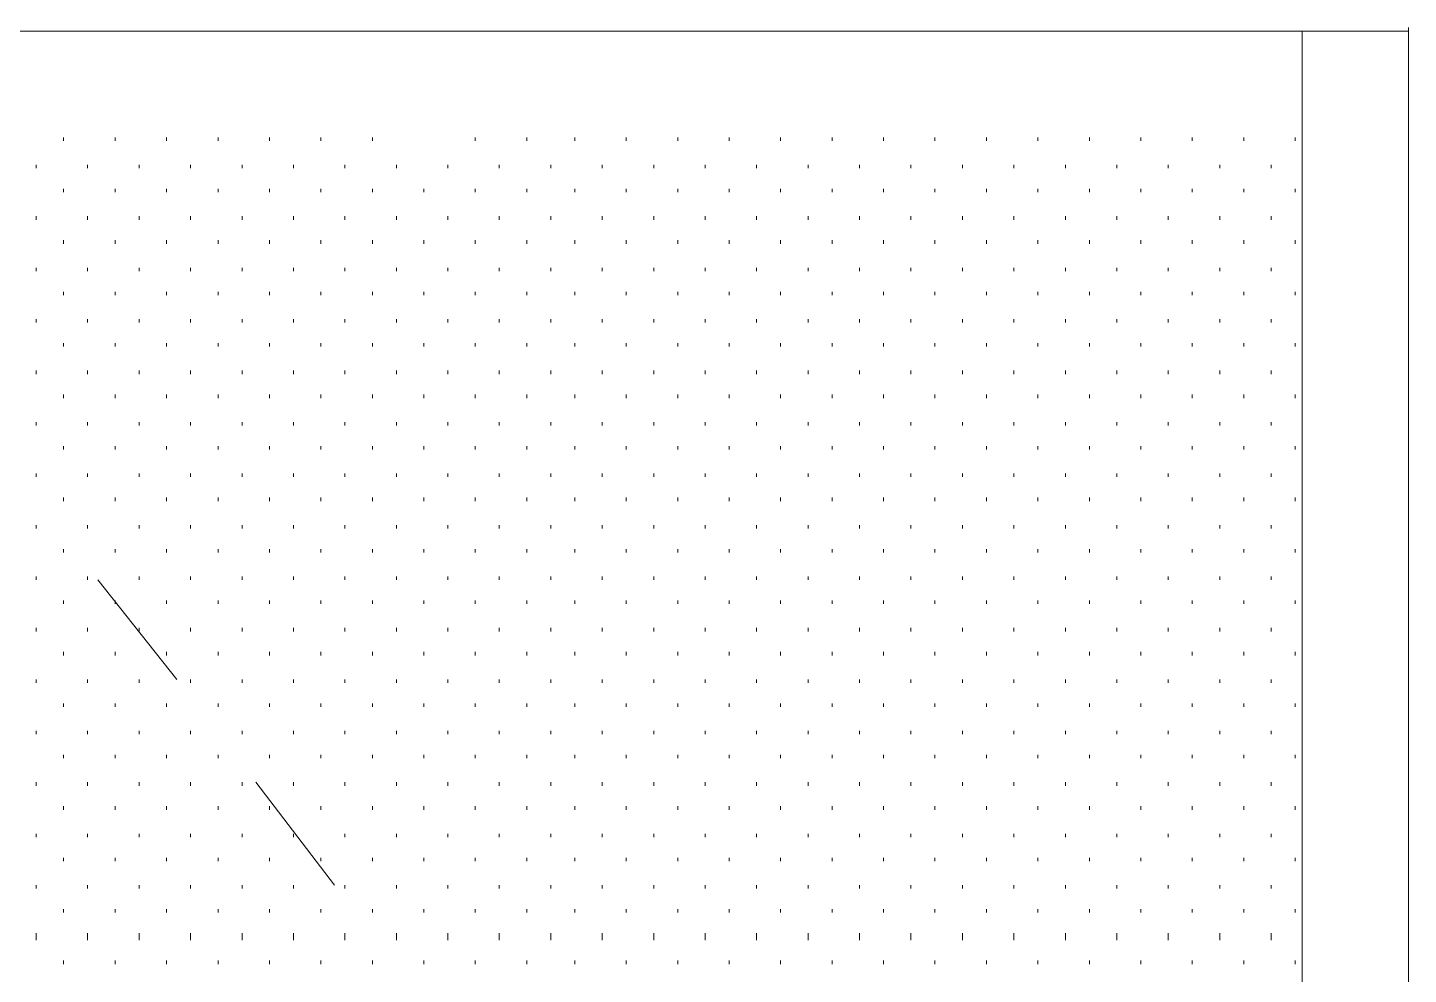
# Model space of a CAD drawing. Header units: inches. Extents: x -6061 to 13621, y -296 to 7483.
# Drawn here: x -5835.84 to -5803.61, y 681.46 to 703.56 of the extents above; entities that cross this region are included whole.
import ezdxf

# ---------------------------------------------------------------- set-up
doc = ezdxf.new("R2010")
doc.units = ezdxf.units.IN
doc.header["$MEASUREMENT"] = 0
doc.layers.get('0').update_dxf_attribs({"linetype": 'CONTINUOUS'})

msp = doc.modelspace()

# ---------------------------------------------------------------- linework, layer by layer
at = {"color": 7, "linetype": 'Continuous', "lineweight": 18, "true_color": 0x000007}
for p, q in [((-5897.07334, 703.48371), (-5803.60773, 703.48371)), ((-5803.60773, 703.48371), (-5803.60773, 703.5638))]:
    msp.add_line(p, q, dxfattribs=at)
at = {"color": 7, "linetype": 'Continuous', "lineweight": 9, "true_color": 0x000007}
for p, q in [((-5806.09053, 703.48371), (-5842.13126, 703.48371)), ((-5806.09053, 703.48371), (-5806.09053, 701.0009)), ((-5806.09053, 703.48371), (-5803.60773, 703.48371)), ((-5806.09053, 703.48371), (-5806.09053, 607.4552)), ((-5803.60773, 607.4552), (-5803.60773, 703.48371)), ((-5803.60773, 703.48371), (-5803.60773, 607.4552)), ((-5806.09053, 607.4552), (-5806.09053, 701.0009)), ((-5834.2023, 690.66923), (-5832.36022, 688.34661)), ((-5830.51814, 685.94389), (-5828.67605, 683.54118))]:
    msp.add_line(p, q, dxfattribs=at)
at = {"color": 7, "linetype": 'Continuous', "lineweight": 9, "true_color": 0xffffff}
for p, q in [((-5835.0032, 700.92081), (-5835.0032, 701.0009)), ((-5833.80185, 700.92081), (-5833.80185, 701.0009)), ((-5832.60049, 700.92081), (-5832.60049, 701.0009)), ((-5831.39913, 700.92081), (-5831.39913, 701.0009)), ((-5830.19777, 700.92081), (-5830.19777, 701.0009)), ((-5828.99642, 700.92081), (-5828.99642, 701.0009)), ((-5827.79506, 700.92081), (-5827.79506, 701.0009)), ((-5825.39234, 700.92081), (-5825.39234, 701.0009)), ((-5824.19099, 700.92081), (-5824.19099, 701.0009)), ((-5823.06972, 700.92081), (-5823.06972, 701.0009)), ((-5821.86836, 700.92081), (-5821.86836, 701.0009)), ((-5820.667, 700.92081), (-5820.667, 701.0009)), ((-5819.46565, 700.92081), (-5819.46565, 701.0009)), ((-5818.26429, 700.92081), (-5818.26429, 701.0009)), ((-5817.06293, 700.92081), (-5817.06293, 701.0009)), ((-5815.86157, 700.92081), (-5815.86157, 701.0009)), ((-5814.66022, 700.92081), (-5814.66022, 701.0009)), ((-5813.45886, 700.92081), (-5813.45886, 701.0009)), ((-5812.2575, 700.92081), (-5812.2575, 701.0009)), ((-5811.05614, 700.92081), (-5811.05614, 701.0009)), ((-5809.85479, 700.92081), (-5809.85479, 701.0009)), ((-5808.65343, 700.92081), (-5808.65343, 701.0009)), ((-5807.45207, 700.92081), (-5807.45207, 701.0009)), ((-5806.25071, 700.92081), (-5806.25071, 701.0009)), ((-5835.64393, 700.28009), (-5835.64393, 700.36018)), ((-5834.44257, 700.28009), (-5834.44257, 700.36018)), ((-5833.24121, 700.28009), (-5833.24121, 700.36018)), ((-5832.03986, 700.28009), (-5832.03986, 700.36018)), ((-5830.8385, 700.28009), (-5830.8385, 700.36018)), ((-5829.63714, 700.28009), (-5829.63714, 700.36018)), ((-5828.43578, 700.28009), (-5828.43578, 700.36018)), ((-5827.23443, 700.28009), (-5827.23443, 700.36018)), ((-5826.03307, 700.28009), (-5826.03307, 700.36018)), ((-5824.83171, 700.28009), (-5824.83171, 700.36018)), ((-5823.63035, 700.28009), (-5823.63035, 700.36018)), ((-5822.429, 700.28009), (-5822.429, 700.36018)), ((-5821.22764, 700.28009), (-5821.22764, 700.36018)), ((-5820.02628, 700.28009), (-5820.02628, 700.36018)), ((-5818.82492, 700.28009), (-5818.82492, 700.36018)), ((-5817.62357, 700.28009), (-5817.62357, 700.36018)), ((-5816.42221, 700.28009), (-5816.42221, 700.36018)), ((-5815.22085, 700.28009), (-5815.22085, 700.36018)), ((-5814.01949, 700.28009), (-5814.01949, 700.36018)), ((-5812.81814, 700.28009), (-5812.81814, 700.36018)), ((-5811.61678, 700.28009), (-5811.61678, 700.36018)), ((-5810.41542, 700.28009), (-5810.41542, 700.36018)), ((-5809.21406, 700.28009), (-5809.21406, 700.36018)), ((-5808.01271, 700.28009), (-5808.01271, 700.36018)), ((-5806.81135, 700.28009), (-5806.81135, 700.36018)), ((-5835.0032, 699.71946), (-5835.0032, 699.79955)), ((-5833.80185, 699.71946), (-5833.80185, 699.79955)), ((-5832.60049, 699.71946), (-5832.60049, 699.79955)), ((-5831.39913, 699.71946), (-5831.39913, 699.79955)), ((-5830.19777, 699.71946), (-5830.19777, 699.79955)), ((-5828.99642, 699.71946), (-5828.99642, 699.79955)), ((-5827.79506, 699.71946), (-5827.79506, 699.79955)), ((-5826.5937, 699.71946), (-5826.5937, 699.79955)), ((-5825.39234, 699.71946), (-5825.39234, 699.79955)), ((-5824.19099, 699.71946), (-5824.19099, 699.79955)), ((-5823.06972, 699.71946), (-5823.06972, 699.79955)), ((-5821.86836, 699.71946), (-5821.86836, 699.79955)), ((-5820.667, 699.71946), (-5820.667, 699.79955)), ((-5819.46565, 699.71946), (-5819.46565, 699.79955)), ((-5818.26429, 699.71946), (-5818.26429, 699.79955)), ((-5817.06293, 699.71946), (-5817.06293, 699.79955)), ((-5815.86157, 699.71946), (-5815.86157, 699.79955)), ((-5814.66022, 699.71946), (-5814.66022, 699.79955)), ((-5813.45886, 699.71946), (-5813.45886, 699.79955)), ((-5812.2575, 699.71946), (-5812.2575, 699.79955)), ((-5811.05614, 699.71946), (-5811.05614, 699.79955)), ((-5809.85479, 699.71946), (-5809.85479, 699.79955)), ((-5808.65343, 699.71946), (-5808.65343, 699.79955)), ((-5807.45207, 699.71946), (-5807.45207, 699.79955)), ((-5806.25071, 699.71946), (-5806.25071, 699.79955)), ((-5835.64393, 699.07873), (-5835.64393, 699.15882)), ((-5834.44257, 699.07873), (-5834.44257, 699.15882)), ((-5833.24121, 699.07873), (-5833.24121, 699.15882)), ((-5832.03986, 699.07873), (-5832.03986, 699.15882)), ((-5830.8385, 699.07873), (-5830.8385, 699.15882)), ((-5829.63714, 699.07873), (-5829.63714, 699.15882)), ((-5828.43578, 699.07873), (-5828.43578, 699.15882)), ((-5827.23443, 699.07873), (-5827.23443, 699.15882)), ((-5826.03307, 699.07873), (-5826.03307, 699.15882)), ((-5824.83171, 699.07873), (-5824.83171, 699.15882)), ((-5823.63035, 699.07873), (-5823.63035, 699.15882)), ((-5822.429, 699.07873), (-5822.429, 699.15882)), ((-5821.22764, 699.07873), (-5821.22764, 699.15882)), ((-5820.02628, 699.07873), (-5820.02628, 699.15882)), ((-5818.82492, 699.07873), (-5818.82492, 699.15882)), ((-5817.62357, 699.07873), (-5817.62357, 699.15882)), ((-5816.42221, 699.07873), (-5816.42221, 699.15882)), ((-5815.22085, 699.07873), (-5815.22085, 699.15882)), ((-5814.01949, 699.07873), (-5814.01949, 699.15882)), ((-5812.81814, 699.07873), (-5812.81814, 699.15882)), ((-5811.61678, 699.07873), (-5811.61678, 699.15882)), ((-5810.41542, 699.07873), (-5810.41542, 699.15882)), ((-5809.21406, 699.07873), (-5809.21406, 699.15882)), ((-5808.01271, 699.07873), (-5808.01271, 699.15882)), ((-5806.81135, 699.07873), (-5806.81135, 699.15882)), ((-5835.0032, 698.5181), (-5835.0032, 698.59819)), ((-5833.80185, 698.5181), (-5833.80185, 698.59819)), ((-5832.60049, 698.5181), (-5832.60049, 698.59819)), ((-5831.39913, 698.5181), (-5831.39913, 698.59819)), ((-5830.19777, 698.5181), (-5830.19777, 698.59819)), ((-5828.99642, 698.5181), (-5828.99642, 698.59819)), ((-5827.79506, 698.5181), (-5827.79506, 698.59819)), ((-5826.5937, 698.5181), (-5826.5937, 698.59819)), ((-5825.39234, 698.5181), (-5825.39234, 698.59819)), ((-5824.19099, 698.5181), (-5824.19099, 698.59819)), ((-5823.06972, 698.5181), (-5823.06972, 698.59819)), ((-5821.86836, 698.5181), (-5821.86836, 698.59819)), ((-5820.667, 698.5181), (-5820.667, 698.59819)), ((-5819.46565, 698.5181), (-5819.46565, 698.59819)), ((-5818.26429, 698.5181), (-5818.26429, 698.59819)), ((-5817.06293, 698.5181), (-5817.06293, 698.59819)), ((-5815.86157, 698.5181), (-5815.86157, 698.59819)), ((-5814.66022, 698.5181), (-5814.66022, 698.59819)), ((-5813.45886, 698.5181), (-5813.45886, 698.59819)), ((-5812.2575, 698.5181), (-5812.2575, 698.59819)), ((-5811.05614, 698.5181), (-5811.05614, 698.59819)), ((-5809.85479, 698.5181), (-5809.85479, 698.59819)), ((-5808.65343, 698.5181), (-5808.65343, 698.59819)), ((-5807.45207, 698.5181), (-5807.45207, 698.59819)), ((-5806.25071, 698.5181), (-5806.25071, 698.59819)), ((-5835.64393, 697.87738), (-5835.64393, 697.95747)), ((-5834.44257, 697.87738), (-5834.44257, 697.95747)), ((-5833.24121, 697.87738), (-5833.24121, 697.95747)), ((-5832.03986, 697.87738), (-5832.03986, 697.95747)), ((-5830.8385, 697.87738), (-5830.8385, 697.95747)), ((-5829.63714, 697.87738), (-5829.63714, 697.95747)), ((-5828.43578, 697.87738), (-5828.43578, 697.95747)), ((-5827.23443, 697.87738), (-5827.23443, 697.95747)), ((-5826.03307, 697.87738), (-5826.03307, 697.95747)), ((-5824.83171, 697.87738), (-5824.83171, 697.95747)), ((-5823.63035, 697.87738), (-5823.63035, 697.95747)), ((-5822.429, 697.87738), (-5822.429, 697.95747)), ((-5821.22764, 697.87738), (-5821.22764, 697.95747)), ((-5820.02628, 697.87738), (-5820.02628, 697.95747)), ((-5818.82492, 697.87738), (-5818.82492, 697.95747)), ((-5817.62357, 697.87738), (-5817.62357, 697.95747)), ((-5816.42221, 697.87738), (-5816.42221, 697.95747)), ((-5815.22085, 697.87738), (-5815.22085, 697.95747)), ((-5814.01949, 697.87738), (-5814.01949, 697.95747)), ((-5812.81814, 697.87738), (-5812.81814, 697.95747)), ((-5811.61678, 697.87738), (-5811.61678, 697.95747)), ((-5810.41542, 697.87738), (-5810.41542, 697.95747)), ((-5809.21406, 697.87738), (-5809.21406, 697.95747)), ((-5808.01271, 697.87738), (-5808.01271, 697.95747)), ((-5806.81135, 697.87738), (-5806.81135, 697.95747)), ((-5835.0032, 697.31674), (-5835.0032, 697.39683)), ((-5833.80185, 697.31674), (-5833.80185, 697.39683)), ((-5832.60049, 697.31674), (-5832.60049, 697.39683)), ((-5831.39913, 697.31674), (-5831.39913, 697.39683)), ((-5830.19777, 697.31674), (-5830.19777, 697.39683)), ((-5828.99642, 697.31674), (-5828.99642, 697.39683)), ((-5827.79506, 697.31674), (-5827.79506, 697.39683)), ((-5826.5937, 697.31674), (-5826.5937, 697.39683)), ((-5825.39234, 697.31674), (-5825.39234, 697.39683)), ((-5824.19099, 697.31674), (-5824.19099, 697.39683)), ((-5823.06972, 697.31674), (-5823.06972, 697.39683)), ((-5821.86836, 697.31674), (-5821.86836, 697.39683)), ((-5820.667, 697.31674), (-5820.667, 697.39683)), ((-5819.46565, 697.31674), (-5819.46565, 697.39683)), ((-5818.26429, 697.31674), (-5818.26429, 697.39683)), ((-5817.06293, 697.31674), (-5817.06293, 697.39683)), ((-5815.86157, 697.31674), (-5815.86157, 697.39683)), ((-5814.66022, 697.31674), (-5814.66022, 697.39683)), ((-5813.45886, 697.31674), (-5813.45886, 697.39683)), ((-5812.2575, 697.31674), (-5812.2575, 697.39683)), ((-5811.05614, 697.31674), (-5811.05614, 697.39683)), ((-5809.85479, 697.31674), (-5809.85479, 697.39683)), ((-5808.65343, 697.31674), (-5808.65343, 697.39683)), ((-5807.45207, 697.31674), (-5807.45207, 697.39683)), ((-5806.25071, 697.31674), (-5806.25071, 697.39683)), ((-5835.64393, 696.67602), (-5835.64393, 696.75611)), ((-5834.44257, 696.67602), (-5834.44257, 696.75611)), ((-5833.24121, 696.67602), (-5833.24121, 696.75611)), ((-5832.03986, 696.67602), (-5832.03986, 696.75611)), ((-5830.8385, 696.67602), (-5830.8385, 696.75611)), ((-5829.63714, 696.67602), (-5829.63714, 696.75611)), ((-5828.43578, 696.67602), (-5828.43578, 696.75611)), ((-5827.23443, 696.67602), (-5827.23443, 696.75611)), ((-5826.03307, 696.67602), (-5826.03307, 696.75611)), ((-5824.83171, 696.67602), (-5824.83171, 696.75611)), ((-5823.63035, 696.67602), (-5823.63035, 696.75611)), ((-5822.429, 696.67602), (-5822.429, 696.75611)), ((-5821.22764, 696.67602), (-5821.22764, 696.75611)), ((-5820.02628, 696.67602), (-5820.02628, 696.75611)), ((-5818.82492, 696.67602), (-5818.82492, 696.75611)), ((-5817.62357, 696.67602), (-5817.62357, 696.75611)), ((-5816.42221, 696.67602), (-5816.42221, 696.75611)), ((-5815.22085, 696.67602), (-5815.22085, 696.75611)), ((-5814.01949, 696.67602), (-5814.01949, 696.75611)), ((-5812.81814, 696.67602), (-5812.81814, 696.75611)), ((-5811.61678, 696.67602), (-5811.61678, 696.75611)), ((-5810.41542, 696.67602), (-5810.41542, 696.75611)), ((-5809.21406, 696.67602), (-5809.21406, 696.75611)), ((-5808.01271, 696.67602), (-5808.01271, 696.75611)), ((-5806.81135, 696.67602), (-5806.81135, 696.75611)), ((-5835.0032, 696.11538), (-5835.0032, 696.19547)), ((-5833.80185, 696.11538), (-5833.80185, 696.19547)), ((-5832.60049, 696.11538), (-5832.60049, 696.19547)), ((-5831.39913, 696.11538), (-5831.39913, 696.19547)), ((-5830.19777, 696.11538), (-5830.19777, 696.19547)), ((-5828.99642, 696.11538), (-5828.99642, 696.19547)), ((-5827.79506, 696.11538), (-5827.79506, 696.19547)), ((-5826.5937, 696.11538), (-5826.5937, 696.19547)), ((-5825.39234, 696.11538), (-5825.39234, 696.19547)), ((-5824.19099, 696.11538), (-5824.19099, 696.19547)), ((-5823.06972, 696.11538), (-5823.06972, 696.19547)), ((-5821.86836, 696.11538), (-5821.86836, 696.19547)), ((-5820.667, 696.11538), (-5820.667, 696.19547)), ((-5819.46565, 696.11538), (-5819.46565, 696.19547)), ((-5818.26429, 696.11538), (-5818.26429, 696.19547)), ((-5817.06293, 696.11538), (-5817.06293, 696.19547)), ((-5815.86157, 696.11538), (-5815.86157, 696.19547)), ((-5814.66022, 696.11538), (-5814.66022, 696.19547)), ((-5813.45886, 696.11538), (-5813.45886, 696.19547)), ((-5812.2575, 696.11538), (-5812.2575, 696.19547)), ((-5811.05614, 696.11538), (-5811.05614, 696.19547)), ((-5809.85479, 696.11538), (-5809.85479, 696.19547)), ((-5808.65343, 696.11538), (-5808.65343, 696.19547)), ((-5807.45207, 696.11538), (-5807.45207, 696.19547)), ((-5806.25071, 696.11538), (-5806.25071, 696.19547)), ((-5835.64393, 695.47466), (-5835.64393, 695.55475)), ((-5834.44257, 695.47466), (-5834.44257, 695.55475)), ((-5833.24121, 695.47466), (-5833.24121, 695.55475)), ((-5832.03986, 695.47466), (-5832.03986, 695.55475)), ((-5830.8385, 695.47466), (-5830.8385, 695.55475)), ((-5829.63714, 695.47466), (-5829.63714, 695.55475)), ((-5828.43578, 695.47466), (-5828.43578, 695.55475)), ((-5827.23443, 695.47466), (-5827.23443, 695.55475)), ((-5826.03307, 695.47466), (-5826.03307, 695.55475)), ((-5824.83171, 695.47466), (-5824.83171, 695.55475)), ((-5823.63035, 695.47466), (-5823.63035, 695.55475)), ((-5822.429, 695.47466), (-5822.429, 695.55475)), ((-5821.22764, 695.47466), (-5821.22764, 695.55475)), ((-5820.02628, 695.47466), (-5820.02628, 695.55475)), ((-5818.82492, 695.47466), (-5818.82492, 695.55475)), ((-5817.62357, 695.47466), (-5817.62357, 695.55475)), ((-5816.42221, 695.47466), (-5816.42221, 695.55475)), ((-5815.22085, 695.47466), (-5815.22085, 695.55475)), ((-5814.01949, 695.47466), (-5814.01949, 695.55475)), ((-5812.81814, 695.47466), (-5812.81814, 695.55475)), ((-5811.61678, 695.47466), (-5811.61678, 695.55475)), ((-5810.41542, 695.47466), (-5810.41542, 695.55475)), ((-5809.21406, 695.47466), (-5809.21406, 695.55475)), ((-5808.01271, 695.47466), (-5808.01271, 695.55475)), ((-5806.81135, 695.47466), (-5806.81135, 695.55475)), ((-5835.0032, 694.91403), (-5835.0032, 694.99412)), ((-5833.80185, 694.91403), (-5833.80185, 694.99412)), ((-5832.60049, 694.91403), (-5832.60049, 694.99412)), ((-5831.39913, 694.91403), (-5831.39913, 694.99412)), ((-5830.19777, 694.91403), (-5830.19777, 694.99412)), ((-5828.99642, 694.91403), (-5828.99642, 694.99412)), ((-5827.79506, 694.91403), (-5827.79506, 694.99412)), ((-5826.5937, 694.91403), (-5826.5937, 694.99412)), ((-5825.39234, 694.91403), (-5825.39234, 694.99412)), ((-5824.19099, 694.91403), (-5824.19099, 694.99412)), ((-5823.06972, 694.91403), (-5823.06972, 694.99412)), ((-5821.86836, 694.91403), (-5821.86836, 694.99412)), ((-5820.667, 694.91403), (-5820.667, 694.99412)), ((-5819.46565, 694.91403), (-5819.46565, 694.99412)), ((-5818.26429, 694.91403), (-5818.26429, 694.99412)), ((-5817.06293, 694.91403), (-5817.06293, 694.99412)), ((-5815.86157, 694.91403), (-5815.86157, 694.99412)), ((-5814.66022, 694.91403), (-5814.66022, 694.99412)), ((-5813.45886, 694.91403), (-5813.45886, 694.99412)), ((-5812.2575, 694.91403), (-5812.2575, 694.99412)), ((-5811.05614, 694.91403), (-5811.05614, 694.99412)), ((-5809.85479, 694.91403), (-5809.85479, 694.99412)), ((-5808.65343, 694.91403), (-5808.65343, 694.99412)), ((-5807.45207, 694.91403), (-5807.45207, 694.99412)), ((-5806.25071, 694.91403), (-5806.25071, 694.99412)), ((-5835.64393, 694.2733), (-5835.64393, 694.35339)), ((-5834.44257, 694.2733), (-5834.44257, 694.35339)), ((-5833.24121, 694.2733), (-5833.24121, 694.35339)), ((-5832.03986, 694.2733), (-5832.03986, 694.35339)), ((-5830.8385, 694.2733), (-5830.8385, 694.35339)), ((-5829.63714, 694.2733), (-5829.63714, 694.35339)), ((-5828.43578, 694.2733), (-5828.43578, 694.35339)), ((-5827.23443, 694.2733), (-5827.23443, 694.35339)), ((-5826.03307, 694.2733), (-5826.03307, 694.35339)), ((-5824.83171, 694.2733), (-5824.83171, 694.35339)), ((-5823.63035, 694.2733), (-5823.63035, 694.35339)), ((-5822.429, 694.2733), (-5822.429, 694.35339)), ((-5821.22764, 694.2733), (-5821.22764, 694.35339)), ((-5820.02628, 694.2733), (-5820.02628, 694.35339)), ((-5818.82492, 694.2733), (-5818.82492, 694.35339)), ((-5817.62357, 694.2733), (-5817.62357, 694.35339)), ((-5816.42221, 694.2733), (-5816.42221, 694.35339)), ((-5815.22085, 694.2733), (-5815.22085, 694.35339)), ((-5814.01949, 694.2733), (-5814.01949, 694.35339)), ((-5812.81814, 694.2733), (-5812.81814, 694.35339)), ((-5811.61678, 694.2733), (-5811.61678, 694.35339)), ((-5810.41542, 694.2733), (-5810.41542, 694.35339)), ((-5809.21406, 694.2733), (-5809.21406, 694.35339)), ((-5808.01271, 694.2733), (-5808.01271, 694.35339)), ((-5806.81135, 694.2733), (-5806.81135, 694.35339)), ((-5835.0032, 693.71267), (-5835.0032, 693.79276)), ((-5833.80185, 693.71267), (-5833.80185, 693.79276)), ((-5832.60049, 693.71267), (-5832.60049, 693.79276)), ((-5831.39913, 693.71267), (-5831.39913, 693.79276)), ((-5830.19777, 693.71267), (-5830.19777, 693.79276)), ((-5828.99642, 693.71267), (-5828.99642, 693.79276)), ((-5827.79506, 693.71267), (-5827.79506, 693.79276)), ((-5826.5937, 693.71267), (-5826.5937, 693.79276)), ((-5825.39234, 693.71267), (-5825.39234, 693.79276)), ((-5824.19099, 693.71267), (-5824.19099, 693.79276)), ((-5823.06972, 693.71267), (-5823.06972, 693.79276)), ((-5821.86836, 693.71267), (-5821.86836, 693.79276)), ((-5820.667, 693.71267), (-5820.667, 693.79276)), ((-5819.46565, 693.71267), (-5819.46565, 693.79276)), ((-5818.26429, 693.71267), (-5818.26429, 693.79276)), ((-5817.06293, 693.71267), (-5817.06293, 693.79276)), ((-5815.86157, 693.71267), (-5815.86157, 693.79276)), ((-5814.66022, 693.71267), (-5814.66022, 693.79276)), ((-5813.45886, 693.71267), (-5813.45886, 693.79276)), ((-5812.2575, 693.71267), (-5812.2575, 693.79276)), ((-5811.05614, 693.71267), (-5811.05614, 693.79276)), ((-5809.85479, 693.71267), (-5809.85479, 693.79276)), ((-5808.65343, 693.71267), (-5808.65343, 693.79276)), ((-5807.45207, 693.71267), (-5807.45207, 693.79276)), ((-5806.25071, 693.71267), (-5806.25071, 693.79276)), ((-5835.64393, 693.07195), (-5835.64393, 693.15204)), ((-5834.44257, 693.07195), (-5834.44257, 693.15204)), ((-5833.24121, 693.07195), (-5833.24121, 693.15204)), ((-5832.03986, 693.07195), (-5832.03986, 693.15204)), ((-5830.8385, 693.07195), (-5830.8385, 693.15204)), ((-5829.63714, 693.07195), (-5829.63714, 693.15204)), ((-5828.43578, 693.07195), (-5828.43578, 693.15204)), ((-5827.23443, 693.07195), (-5827.23443, 693.15204)), ((-5826.03307, 693.07195), (-5826.03307, 693.15204)), ((-5824.83171, 693.07195), (-5824.83171, 693.15204)), ((-5823.63035, 693.07195), (-5823.63035, 693.15204)), ((-5822.429, 693.07195), (-5822.429, 693.15204)), ((-5821.22764, 693.07195), (-5821.22764, 693.15204)), ((-5820.02628, 693.07195), (-5820.02628, 693.15204)), ((-5818.82492, 693.07195), (-5818.82492, 693.15204)), ((-5817.62357, 693.07195), (-5817.62357, 693.15204)), ((-5816.42221, 693.07195), (-5816.42221, 693.15204)), ((-5815.22085, 693.07195), (-5815.22085, 693.15204)), ((-5814.01949, 693.07195), (-5814.01949, 693.15204)), ((-5812.81814, 693.07195), (-5812.81814, 693.15204)), ((-5811.61678, 693.07195), (-5811.61678, 693.15204)), ((-5810.41542, 693.07195), (-5810.41542, 693.15204)), ((-5809.21406, 693.07195), (-5809.21406, 693.15204)), ((-5808.01271, 693.07195), (-5808.01271, 693.15204)), ((-5806.81135, 693.07195), (-5806.81135, 693.15204)), ((-5835.0032, 692.51131), (-5835.0032, 692.5914)), ((-5833.80185, 692.51131), (-5833.80185, 692.5914)), ((-5832.60049, 692.51131), (-5832.60049, 692.5914)), ((-5831.39913, 692.51131), (-5831.39913, 692.5914)), ((-5830.19777, 692.51131), (-5830.19777, 692.5914)), ((-5828.99642, 692.51131), (-5828.99642, 692.5914)), ((-5827.79506, 692.51131), (-5827.79506, 692.5914)), ((-5826.5937, 692.51131), (-5826.5937, 692.5914)), ((-5825.39234, 692.51131), (-5825.39234, 692.5914)), ((-5824.19099, 692.51131), (-5824.19099, 692.5914)), ((-5823.06972, 692.51131), (-5823.06972, 692.5914)), ((-5821.86836, 692.51131), (-5821.86836, 692.5914)), ((-5820.667, 692.51131), (-5820.667, 692.5914)), ((-5819.46565, 692.51131), (-5819.46565, 692.5914)), ((-5818.26429, 692.51131), (-5818.26429, 692.5914)), ((-5817.06293, 692.51131), (-5817.06293, 692.5914)), ((-5815.86157, 692.51131), (-5815.86157, 692.5914)), ((-5814.66022, 692.51131), (-5814.66022, 692.5914)), ((-5813.45886, 692.51131), (-5813.45886, 692.5914)), ((-5812.2575, 692.51131), (-5812.2575, 692.5914)), ((-5811.05614, 692.51131), (-5811.05614, 692.5914)), ((-5809.85479, 692.51131), (-5809.85479, 692.5914)), ((-5808.65343, 692.51131), (-5808.65343, 692.5914)), ((-5807.45207, 692.51131), (-5807.45207, 692.5914)), ((-5806.25071, 692.51131), (-5806.25071, 692.5914)), ((-5835.64393, 691.87059), (-5835.64393, 691.95068)), ((-5834.44257, 691.87059), (-5834.44257, 691.95068)), ((-5833.24121, 691.87059), (-5833.24121, 691.95068)), ((-5832.03986, 691.87059), (-5832.03986, 691.95068)), ((-5830.8385, 691.87059), (-5830.8385, 691.95068)), ((-5829.63714, 691.87059), (-5829.63714, 691.95068)), ((-5828.43578, 691.87059), (-5828.43578, 691.95068)), ((-5827.23443, 691.87059), (-5827.23443, 691.95068)), ((-5826.03307, 691.87059), (-5826.03307, 691.95068)), ((-5824.83171, 691.87059), (-5824.83171, 691.95068)), ((-5823.63035, 691.87059), (-5823.63035, 691.95068)), ((-5822.429, 691.87059), (-5822.429, 691.95068)), ((-5821.22764, 691.87059), (-5821.22764, 691.95068)), ((-5820.02628, 691.87059), (-5820.02628, 691.95068)), ((-5818.82492, 691.87059), (-5818.82492, 691.95068)), ((-5817.62357, 691.87059), (-5817.62357, 691.95068)), ((-5816.42221, 691.87059), (-5816.42221, 691.95068)), ((-5815.22085, 691.87059), (-5815.22085, 691.95068)), ((-5814.01949, 691.87059), (-5814.01949, 691.95068)), ((-5812.81814, 691.87059), (-5812.81814, 691.95068)), ((-5811.61678, 691.87059), (-5811.61678, 691.95068)), ((-5810.41542, 691.87059), (-5810.41542, 691.95068)), ((-5809.21406, 691.87059), (-5809.21406, 691.95068)), ((-5808.01271, 691.87059), (-5808.01271, 691.95068)), ((-5806.81135, 691.87059), (-5806.81135, 691.95068)), ((-5835.0032, 691.30995), (-5835.0032, 691.39005)), ((-5833.80185, 691.30995), (-5833.80185, 691.39005)), ((-5832.60049, 691.30995), (-5832.60049, 691.39005)), ((-5831.39913, 691.30995), (-5831.39913, 691.39005)), ((-5830.19777, 691.30995), (-5830.19777, 691.39005)), ((-5828.99642, 691.30995), (-5828.99642, 691.39005)), ((-5827.79506, 691.30995), (-5827.79506, 691.39005)), ((-5826.5937, 691.30995), (-5826.5937, 691.39005)), ((-5825.39234, 691.30995), (-5825.39234, 691.39005)), ((-5824.19099, 691.30995), (-5824.19099, 691.39005)), ((-5823.06972, 691.30995), (-5823.06972, 691.39005)), ((-5821.86836, 691.30995), (-5821.86836, 691.39005)), ((-5820.667, 691.30995), (-5820.667, 691.39005)), ((-5819.46565, 691.30995), (-5819.46565, 691.39005)), ((-5818.26429, 691.30995), (-5818.26429, 691.39005)), ((-5817.06293, 691.30995), (-5817.06293, 691.39005)), ((-5815.86157, 691.30995), (-5815.86157, 691.39005)), ((-5814.66022, 691.30995), (-5814.66022, 691.39005)), ((-5813.45886, 691.30995), (-5813.45886, 691.39005)), ((-5812.2575, 691.30995), (-5812.2575, 691.39005)), ((-5811.05614, 691.30995), (-5811.05614, 691.39005)), ((-5809.85479, 691.30995), (-5809.85479, 691.39005)), ((-5808.65343, 691.30995), (-5808.65343, 691.39005)), ((-5807.45207, 691.30995), (-5807.45207, 691.39005)), ((-5806.25071, 691.30995), (-5806.25071, 691.39005)), ((-5835.64393, 690.66923), (-5835.64393, 690.74932)), ((-5834.44257, 690.66923), (-5834.44257, 690.74932)), ((-5833.24121, 690.66923), (-5833.24121, 690.74932)), ((-5832.03986, 690.66923), (-5832.03986, 690.74932)), ((-5830.8385, 690.66923), (-5830.8385, 690.74932)), ((-5829.63714, 690.66923), (-5829.63714, 690.74932)), ((-5828.43578, 690.66923), (-5828.43578, 690.74932)), ((-5827.23443, 690.66923), (-5827.23443, 690.74932)), ((-5826.03307, 690.66923), (-5826.03307, 690.74932)), ((-5824.83171, 690.66923), (-5824.83171, 690.74932)), ((-5823.63035, 690.66923), (-5823.63035, 690.74932)), ((-5822.429, 690.66923), (-5822.429, 690.74932)), ((-5821.22764, 690.66923), (-5821.22764, 690.74932)), ((-5820.02628, 690.66923), (-5820.02628, 690.74932)), ((-5818.82492, 690.66923), (-5818.82492, 690.74932)), ((-5817.62357, 690.66923), (-5817.62357, 690.74932)), ((-5816.42221, 690.66923), (-5816.42221, 690.74932)), ((-5815.22085, 690.66923), (-5815.22085, 690.74932)), ((-5814.01949, 690.66923), (-5814.01949, 690.74932)), ((-5812.81814, 690.66923), (-5812.81814, 690.74932)), ((-5811.61678, 690.66923), (-5811.61678, 690.74932)), ((-5810.41542, 690.66923), (-5810.41542, 690.74932)), ((-5809.21406, 690.66923), (-5809.21406, 690.74932)), ((-5808.01271, 690.66923), (-5808.01271, 690.74932)), ((-5806.81135, 690.66923), (-5806.81135, 690.74932)), ((-5835.0032, 690.1086), (-5835.0032, 690.18869)), ((-5833.80185, 690.1086), (-5833.80185, 690.18869)), ((-5832.60049, 690.1086), (-5832.60049, 690.18869)), ((-5831.39913, 690.1086), (-5831.39913, 690.18869)), ((-5830.19777, 690.1086), (-5830.19777, 690.18869)), ((-5828.99642, 690.1086), (-5828.99642, 690.18869)), ((-5827.79506, 690.1086), (-5827.79506, 690.18869)), ((-5826.5937, 690.1086), (-5826.5937, 690.18869)), ((-5825.39234, 690.1086), (-5825.39234, 690.18869)), ((-5824.19099, 690.1086), (-5824.19099, 690.18869)), ((-5823.06972, 690.1086), (-5823.06972, 690.18869)), ((-5821.86836, 690.1086), (-5821.86836, 690.18869)), ((-5820.667, 690.1086), (-5820.667, 690.18869)), ((-5819.46565, 690.1086), (-5819.46565, 690.18869)), ((-5818.26429, 690.1086), (-5818.26429, 690.18869)), ((-5817.06293, 690.1086), (-5817.06293, 690.18869)), ((-5815.86157, 690.1086), (-5815.86157, 690.18869)), ((-5814.66022, 690.1086), (-5814.66022, 690.18869)), ((-5813.45886, 690.1086), (-5813.45886, 690.18869)), ((-5812.2575, 690.1086), (-5812.2575, 690.18869)), ((-5811.05614, 690.1086), (-5811.05614, 690.18869)), ((-5809.85479, 690.1086), (-5809.85479, 690.18869)), ((-5808.65343, 690.1086), (-5808.65343, 690.18869)), ((-5807.45207, 690.1086), (-5807.45207, 690.18869)), ((-5806.25071, 690.1086), (-5806.25071, 690.18869)), ((-5835.64393, 689.46787), (-5835.64393, 689.54796)), ((-5834.44257, 689.46787), (-5834.44257, 689.54796)), ((-5833.24121, 689.46787), (-5833.24121, 689.54796)), ((-5832.03986, 689.46787), (-5832.03986, 689.54796)), ((-5830.8385, 689.46787), (-5830.8385, 689.54796)), ((-5829.63714, 689.46787), (-5829.63714, 689.54796)), ((-5828.43578, 689.46787), (-5828.43578, 689.54796)), ((-5827.23443, 689.46787), (-5827.23443, 689.54796)), ((-5826.03307, 689.46787), (-5826.03307, 689.54796)), ((-5824.83171, 689.46787), (-5824.83171, 689.54796)), ((-5823.63035, 689.46787), (-5823.63035, 689.54796)), ((-5822.429, 689.46787), (-5822.429, 689.54796)), ((-5821.22764, 689.46787), (-5821.22764, 689.54796)), ((-5820.02628, 689.46787), (-5820.02628, 689.54796)), ((-5818.82492, 689.46787), (-5818.82492, 689.54796)), ((-5817.62357, 689.46787), (-5817.62357, 689.54796)), ((-5816.42221, 689.46787), (-5816.42221, 689.54796)), ((-5815.22085, 689.46787), (-5815.22085, 689.54796)), ((-5814.01949, 689.46787), (-5814.01949, 689.54796)), ((-5812.81814, 689.46787), (-5812.81814, 689.54796)), ((-5811.61678, 689.46787), (-5811.61678, 689.54796)), ((-5810.41542, 689.46787), (-5810.41542, 689.54796)), ((-5809.21406, 689.46787), (-5809.21406, 689.54796)), ((-5808.01271, 689.46787), (-5808.01271, 689.54796)), ((-5806.81135, 689.46787), (-5806.81135, 689.54796)), ((-5835.0032, 688.90724), (-5835.0032, 688.98733)), ((-5833.80185, 688.90724), (-5833.80185, 688.98733)), ((-5832.60049, 688.90724), (-5832.60049, 688.98733)), ((-5831.39913, 688.90724), (-5831.39913, 688.98733)), ((-5830.19777, 688.90724), (-5830.19777, 688.98733)), ((-5828.99642, 688.90724), (-5828.99642, 688.98733)), ((-5827.79506, 688.90724), (-5827.79506, 688.98733)), ((-5826.5937, 688.90724), (-5826.5937, 688.98733)), ((-5825.39234, 688.90724), (-5825.39234, 688.98733)), ((-5824.19099, 688.90724), (-5824.19099, 688.98733)), ((-5823.06972, 688.90724), (-5823.06972, 688.98733)), ((-5821.86836, 688.90724), (-5821.86836, 688.98733)), ((-5820.667, 688.90724), (-5820.667, 688.98733)), ((-5819.46565, 688.90724), (-5819.46565, 688.98733)), ((-5818.26429, 688.90724), (-5818.26429, 688.98733)), ((-5817.06293, 688.90724), (-5817.06293, 688.98733)), ((-5815.86157, 688.90724), (-5815.86157, 688.98733)), ((-5814.66022, 688.90724), (-5814.66022, 688.98733)), ((-5813.45886, 688.90724), (-5813.45886, 688.98733)), ((-5812.2575, 688.90724), (-5812.2575, 688.98733)), ((-5811.05614, 688.90724), (-5811.05614, 688.98733)), ((-5809.85479, 688.90724), (-5809.85479, 688.98733)), ((-5808.65343, 688.90724), (-5808.65343, 688.98733)), ((-5807.45207, 688.90724), (-5807.45207, 688.98733)), ((-5806.25071, 688.90724), (-5806.25071, 688.98733)), ((-5835.64393, 688.26652), (-5835.64393, 688.34661)), ((-5834.44257, 688.26652), (-5834.44257, 688.34661)), ((-5833.24121, 688.26652), (-5833.24121, 688.34661)), ((-5832.03986, 688.26652), (-5832.03986, 688.34661)), ((-5830.8385, 688.26652), (-5830.8385, 688.34661)), ((-5829.63714, 688.26652), (-5829.63714, 688.34661)), ((-5828.43578, 688.26652), (-5828.43578, 688.34661)), ((-5827.23443, 688.26652), (-5827.23443, 688.34661)), ((-5826.03307, 688.26652), (-5826.03307, 688.34661)), ((-5824.83171, 688.26652), (-5824.83171, 688.34661)), ((-5823.63035, 688.26652), (-5823.63035, 688.34661)), ((-5822.429, 688.26652), (-5822.429, 688.34661)), ((-5821.22764, 688.26652), (-5821.22764, 688.34661)), ((-5820.02628, 688.26652), (-5820.02628, 688.34661)), ((-5818.82492, 688.26652), (-5818.82492, 688.34661)), ((-5817.62357, 688.26652), (-5817.62357, 688.34661)), ((-5816.42221, 688.26652), (-5816.42221, 688.34661)), ((-5815.22085, 688.26652), (-5815.22085, 688.34661)), ((-5814.01949, 688.26652), (-5814.01949, 688.34661)), ((-5812.81814, 688.26652), (-5812.81814, 688.34661)), ((-5811.61678, 688.26652), (-5811.61678, 688.34661)), ((-5810.41542, 688.26652), (-5810.41542, 688.34661)), ((-5809.21406, 688.26652), (-5809.21406, 688.34661)), ((-5808.01271, 688.26652), (-5808.01271, 688.34661)), ((-5806.81135, 688.26652), (-5806.81135, 688.34661)), ((-5835.0032, 687.70588), (-5835.0032, 687.78597)), ((-5833.80185, 687.70588), (-5833.80185, 687.78597)), ((-5832.60049, 687.70588), (-5832.60049, 687.78597)), ((-5831.39913, 687.70588), (-5831.39913, 687.78597)), ((-5830.19777, 687.70588), (-5830.19777, 687.78597)), ((-5828.99642, 687.70588), (-5828.99642, 687.78597)), ((-5827.79506, 687.70588), (-5827.79506, 687.78597)), ((-5826.5937, 687.70588), (-5826.5937, 687.78597)), ((-5825.39234, 687.70588), (-5825.39234, 687.78597)), ((-5824.19099, 687.70588), (-5824.19099, 687.78597)), ((-5823.06972, 687.70588), (-5823.06972, 687.78597)), ((-5821.86836, 687.70588), (-5821.86836, 687.78597)), ((-5820.667, 687.70588), (-5820.667, 687.78597)), ((-5819.46565, 687.70588), (-5819.46565, 687.78597)), ((-5818.26429, 687.70588), (-5818.26429, 687.78597)), ((-5817.06293, 687.70588), (-5817.06293, 687.78597)), ((-5815.86157, 687.70588), (-5815.86157, 687.78597)), ((-5814.66022, 687.70588), (-5814.66022, 687.78597)), ((-5813.45886, 687.70588), (-5813.45886, 687.78597)), ((-5812.2575, 687.70588), (-5812.2575, 687.78597)), ((-5811.05614, 687.70588), (-5811.05614, 687.78597)), ((-5809.85479, 687.70588), (-5809.85479, 687.78597)), ((-5808.65343, 687.70588), (-5808.65343, 687.78597)), ((-5807.45207, 687.70588), (-5807.45207, 687.78597)), ((-5806.25071, 687.70588), (-5806.25071, 687.78597)), ((-5835.64393, 687.06516), (-5835.64393, 687.14525)), ((-5834.44257, 687.06516), (-5834.44257, 687.14525)), ((-5833.24121, 687.06516), (-5833.24121, 687.14525)), ((-5832.03986, 687.06516), (-5832.03986, 687.14525)), ((-5830.8385, 687.06516), (-5830.8385, 687.14525)), ((-5829.63714, 687.06516), (-5829.63714, 687.14525)), ((-5828.43578, 687.06516), (-5828.43578, 687.14525)), ((-5827.23443, 687.06516), (-5827.23443, 687.14525)), ((-5826.03307, 687.06516), (-5826.03307, 687.14525)), ((-5824.83171, 687.06516), (-5824.83171, 687.14525)), ((-5823.63035, 687.06516), (-5823.63035, 687.14525)), ((-5822.429, 687.06516), (-5822.429, 687.14525)), ((-5821.22764, 687.06516), (-5821.22764, 687.14525)), ((-5820.02628, 687.06516), (-5820.02628, 687.14525)), ((-5818.82492, 687.06516), (-5818.82492, 687.14525)), ((-5817.62357, 687.06516), (-5817.62357, 687.14525)), ((-5816.42221, 687.06516), (-5816.42221, 687.14525)), ((-5815.22085, 687.06516), (-5815.22085, 687.14525)), ((-5814.01949, 687.06516), (-5814.01949, 687.14525)), ((-5812.81814, 687.06516), (-5812.81814, 687.14525)), ((-5811.61678, 687.06516), (-5811.61678, 687.14525)), ((-5810.41542, 687.06516), (-5810.41542, 687.14525)), ((-5809.21406, 687.06516), (-5809.21406, 687.14525)), ((-5808.01271, 687.06516), (-5808.01271, 687.14525)), ((-5806.81135, 687.06516), (-5806.81135, 687.14525)), ((-5835.0032, 686.50452), (-5835.0032, 686.58462)), ((-5833.80185, 686.50452), (-5833.80185, 686.58462)), ((-5832.60049, 686.50452), (-5832.60049, 686.58462)), ((-5831.39913, 686.50452), (-5831.39913, 686.58462)), ((-5830.19777, 686.50452), (-5830.19777, 686.58462)), ((-5828.99642, 686.50452), (-5828.99642, 686.58462)), ((-5827.79506, 686.50452), (-5827.79506, 686.58462)), ((-5826.5937, 686.50452), (-5826.5937, 686.58462)), ((-5825.39234, 686.50452), (-5825.39234, 686.58462)), ((-5824.19099, 686.50452), (-5824.19099, 686.58462)), ((-5823.06972, 686.50452), (-5823.06972, 686.58462)), ((-5821.86836, 686.50452), (-5821.86836, 686.58462)), ((-5820.667, 686.50452), (-5820.667, 686.58462)), ((-5819.46565, 686.50452), (-5819.46565, 686.58462)), ((-5818.26429, 686.50452), (-5818.26429, 686.58462)), ((-5817.06293, 686.50452), (-5817.06293, 686.58462)), ((-5815.86157, 686.50452), (-5815.86157, 686.58462)), ((-5814.66022, 686.50452), (-5814.66022, 686.58462)), ((-5813.45886, 686.50452), (-5813.45886, 686.58462)), ((-5812.2575, 686.50452), (-5812.2575, 686.58462)), ((-5811.05614, 686.50452), (-5811.05614, 686.58462)), ((-5809.85479, 686.50452), (-5809.85479, 686.58462)), ((-5808.65343, 686.50452), (-5808.65343, 686.58462)), ((-5807.45207, 686.50452), (-5807.45207, 686.58462)), ((-5806.25071, 686.50452), (-5806.25071, 686.58462)), ((-5835.64393, 685.8638), (-5835.64393, 685.94389)), ((-5834.44257, 685.8638), (-5834.44257, 685.94389)), ((-5833.24121, 685.8638), (-5833.24121, 685.94389)), ((-5832.03986, 685.8638), (-5832.03986, 685.94389)), ((-5830.8385, 685.8638), (-5830.8385, 685.94389)), ((-5829.63714, 685.8638), (-5829.63714, 685.94389)), ((-5828.43578, 685.8638), (-5828.43578, 685.94389)), ((-5827.23443, 685.8638), (-5827.23443, 685.94389)), ((-5826.03307, 685.8638), (-5826.03307, 685.94389)), ((-5824.83171, 685.8638), (-5824.83171, 685.94389)), ((-5823.63035, 685.8638), (-5823.63035, 685.94389)), ((-5822.429, 685.8638), (-5822.429, 685.94389)), ((-5821.22764, 685.8638), (-5821.22764, 685.94389)), ((-5820.02628, 685.8638), (-5820.02628, 685.94389)), ((-5818.82492, 685.8638), (-5818.82492, 685.94389)), ((-5817.62357, 685.8638), (-5817.62357, 685.94389)), ((-5816.42221, 685.8638), (-5816.42221, 685.94389)), ((-5815.22085, 685.8638), (-5815.22085, 685.94389)), ((-5814.01949, 685.8638), (-5814.01949, 685.94389)), ((-5812.81814, 685.8638), (-5812.81814, 685.94389)), ((-5811.61678, 685.8638), (-5811.61678, 685.94389)), ((-5810.41542, 685.8638), (-5810.41542, 685.94389)), ((-5809.21406, 685.8638), (-5809.21406, 685.94389)), ((-5808.01271, 685.8638), (-5808.01271, 685.94389)), ((-5806.81135, 685.8638), (-5806.81135, 685.94389)), ((-5835.0032, 685.30317), (-5835.0032, 685.38326)), ((-5833.80185, 685.30317), (-5833.80185, 685.38326)), ((-5832.60049, 685.30317), (-5832.60049, 685.38326)), ((-5831.39913, 685.30317), (-5831.39913, 685.38326)), ((-5830.19777, 685.30317), (-5830.19777, 685.38326)), ((-5828.99642, 685.30317), (-5828.99642, 685.38326)), ((-5827.79506, 685.30317), (-5827.79506, 685.38326)), ((-5826.5937, 685.30317), (-5826.5937, 685.38326)), ((-5825.39234, 685.30317), (-5825.39234, 685.38326)), ((-5824.19099, 685.30317), (-5824.19099, 685.38326)), ((-5823.06972, 685.30317), (-5823.06972, 685.38326)), ((-5821.86836, 685.30317), (-5821.86836, 685.38326)), ((-5820.667, 685.30317), (-5820.667, 685.38326)), ((-5819.46565, 685.30317), (-5819.46565, 685.38326)), ((-5818.26429, 685.30317), (-5818.26429, 685.38326)), ((-5817.06293, 685.30317), (-5817.06293, 685.38326)), ((-5815.86157, 685.30317), (-5815.86157, 685.38326)), ((-5814.66022, 685.30317), (-5814.66022, 685.38326)), ((-5813.45886, 685.30317), (-5813.45886, 685.38326)), ((-5812.2575, 685.30317), (-5812.2575, 685.38326)), ((-5811.05614, 685.30317), (-5811.05614, 685.38326)), ((-5809.85479, 685.30317), (-5809.85479, 685.38326)), ((-5808.65343, 685.30317), (-5808.65343, 685.38326)), ((-5807.45207, 685.30317), (-5807.45207, 685.38326)), ((-5806.25071, 685.30317), (-5806.25071, 685.38326)), ((-5835.64393, 684.66244), (-5835.64393, 684.74253)), ((-5834.44257, 684.66244), (-5834.44257, 684.74253)), ((-5833.24121, 684.66244), (-5833.24121, 684.74253)), ((-5832.03986, 684.66244), (-5832.03986, 684.74253)), ((-5830.8385, 684.66244), (-5830.8385, 684.74253)), ((-5829.63714, 684.66244), (-5829.63714, 684.74253)), ((-5828.43578, 684.66244), (-5828.43578, 684.74253)), ((-5827.23443, 684.66244), (-5827.23443, 684.74253)), ((-5826.03307, 684.66244), (-5826.03307, 684.74253)), ((-5824.83171, 684.66244), (-5824.83171, 684.74253)), ((-5823.63035, 684.66244), (-5823.63035, 684.74253)), ((-5822.429, 684.66244), (-5822.429, 684.74253)), ((-5821.22764, 684.66244), (-5821.22764, 684.74253)), ((-5820.02628, 684.66244), (-5820.02628, 684.74253)), ((-5818.82492, 684.66244), (-5818.82492, 684.74253)), ((-5817.62357, 684.66244), (-5817.62357, 684.74253)), ((-5816.42221, 684.66244), (-5816.42221, 684.74253)), ((-5815.22085, 684.66244), (-5815.22085, 684.74253)), ((-5814.01949, 684.66244), (-5814.01949, 684.74253)), ((-5812.81814, 684.66244), (-5812.81814, 684.74253)), ((-5811.61678, 684.66244), (-5811.61678, 684.74253)), ((-5810.41542, 684.66244), (-5810.41542, 684.74253)), ((-5809.21406, 684.66244), (-5809.21406, 684.74253)), ((-5808.01271, 684.66244), (-5808.01271, 684.74253)), ((-5806.81135, 684.66244), (-5806.81135, 684.74253)), ((-5835.0032, 684.10181), (-5835.0032, 684.1819)), ((-5833.80185, 684.10181), (-5833.80185, 684.1819)), ((-5832.60049, 684.10181), (-5832.60049, 684.1819)), ((-5831.39913, 684.10181), (-5831.39913, 684.1819)), ((-5830.19777, 684.10181), (-5830.19777, 684.1819)), ((-5828.99642, 684.10181), (-5828.99642, 684.1819)), ((-5827.79506, 684.10181), (-5827.79506, 684.1819)), ((-5826.5937, 684.10181), (-5826.5937, 684.1819)), ((-5825.39234, 684.10181), (-5825.39234, 684.1819)), ((-5824.19099, 684.10181), (-5824.19099, 684.1819)), ((-5823.06972, 684.10181), (-5823.06972, 684.1819)), ((-5821.86836, 684.10181), (-5821.86836, 684.1819)), ((-5820.667, 684.10181), (-5820.667, 684.1819)), ((-5819.46565, 684.10181), (-5819.46565, 684.1819)), ((-5818.26429, 684.10181), (-5818.26429, 684.1819)), ((-5817.06293, 684.10181), (-5817.06293, 684.1819)), ((-5815.86157, 684.10181), (-5815.86157, 684.1819)), ((-5814.66022, 684.10181), (-5814.66022, 684.1819)), ((-5813.45886, 684.10181), (-5813.45886, 684.1819)), ((-5812.2575, 684.10181), (-5812.2575, 684.1819)), ((-5811.05614, 684.10181), (-5811.05614, 684.1819)), ((-5809.85479, 684.10181), (-5809.85479, 684.1819)), ((-5808.65343, 684.10181), (-5808.65343, 684.1819)), ((-5807.45207, 684.10181), (-5807.45207, 684.1819)), ((-5806.25071, 684.10181), (-5806.25071, 684.1819)), ((-5835.64393, 683.46109), (-5835.64393, 683.54118)), ((-5834.44257, 683.46109), (-5834.44257, 683.54118)), ((-5833.24121, 683.46109), (-5833.24121, 683.54118)), ((-5832.03986, 683.46109), (-5832.03986, 683.54118)), ((-5830.8385, 683.46109), (-5830.8385, 683.54118)), ((-5829.63714, 683.46109), (-5829.63714, 683.54118)), ((-5828.43578, 683.46109), (-5828.43578, 683.54118)), ((-5827.23443, 683.46109), (-5827.23443, 683.54118)), ((-5826.03307, 683.46109), (-5826.03307, 683.54118)), ((-5824.83171, 683.46109), (-5824.83171, 683.54118)), ((-5823.63035, 683.46109), (-5823.63035, 683.54118)), ((-5822.429, 683.46109), (-5822.429, 683.54118)), ((-5821.22764, 683.46109), (-5821.22764, 683.54118)), ((-5820.02628, 683.46109), (-5820.02628, 683.54118)), ((-5818.82492, 683.46109), (-5818.82492, 683.54118)), ((-5817.62357, 683.46109), (-5817.62357, 683.54118)), ((-5816.42221, 683.46109), (-5816.42221, 683.54118)), ((-5815.22085, 683.46109), (-5815.22085, 683.54118)), ((-5814.01949, 683.46109), (-5814.01949, 683.54118)), ((-5812.81814, 683.46109), (-5812.81814, 683.54118)), ((-5811.61678, 683.46109), (-5811.61678, 683.54118)), ((-5810.41542, 683.46109), (-5810.41542, 683.54118)), ((-5809.21406, 683.46109), (-5809.21406, 683.54118)), ((-5808.01271, 683.46109), (-5808.01271, 683.54118)), ((-5806.81135, 683.46109), (-5806.81135, 683.54118)), ((-5835.0032, 682.90045), (-5835.0032, 682.98054)), ((-5833.80185, 682.90045), (-5833.80185, 682.98054)), ((-5832.60049, 682.90045), (-5832.60049, 682.98054)), ((-5831.39913, 682.90045), (-5831.39913, 682.98054)), ((-5830.19777, 682.90045), (-5830.19777, 682.98054)), ((-5828.99642, 682.90045), (-5828.99642, 682.98054)), ((-5827.79506, 682.90045), (-5827.79506, 682.98054)), ((-5826.5937, 682.90045), (-5826.5937, 682.98054)), ((-5825.39234, 682.90045), (-5825.39234, 682.98054)), ((-5824.19099, 682.90045), (-5824.19099, 682.98054)), ((-5823.06972, 682.90045), (-5823.06972, 682.98054)), ((-5821.86836, 682.90045), (-5821.86836, 682.98054)), ((-5820.667, 682.90045), (-5820.667, 682.98054)), ((-5819.46565, 682.90045), (-5819.46565, 682.98054)), ((-5818.26429, 682.90045), (-5818.26429, 682.98054)), ((-5817.06293, 682.90045), (-5817.06293, 682.98054)), ((-5815.86157, 682.90045), (-5815.86157, 682.98054)), ((-5814.66022, 682.90045), (-5814.66022, 682.98054)), ((-5813.45886, 682.90045), (-5813.45886, 682.98054)), ((-5812.2575, 682.90045), (-5812.2575, 682.98054)), ((-5811.05614, 682.90045), (-5811.05614, 682.98054)), ((-5809.85479, 682.90045), (-5809.85479, 682.98054)), ((-5808.65343, 682.90045), (-5808.65343, 682.98054)), ((-5807.45207, 682.90045), (-5807.45207, 682.98054)), ((-5806.25071, 682.90045), (-5806.25071, 682.98054)), ((-5835.64393, 682.25973), (-5835.64393, 682.41991)), ((-5834.44257, 682.25973), (-5834.44257, 682.41991)), ((-5833.24121, 682.25973), (-5833.24121, 682.41991)), ((-5832.03986, 682.25973), (-5832.03986, 682.41991)), ((-5830.8385, 682.25973), (-5830.8385, 682.41991)), ((-5829.63714, 682.25973), (-5829.63714, 682.41991)), ((-5828.43578, 682.25973), (-5828.43578, 682.41991)), ((-5827.23443, 682.25973), (-5827.23443, 682.41991)), ((-5826.03307, 682.25973), (-5826.03307, 682.41991)), ((-5824.83171, 682.25973), (-5824.83171, 682.41991)), ((-5823.63035, 682.25973), (-5823.63035, 682.41991)), ((-5822.429, 682.25973), (-5822.429, 682.41991)), ((-5821.22764, 682.25973), (-5821.22764, 682.41991)), ((-5820.02628, 682.25973), (-5820.02628, 682.41991)), ((-5818.82492, 682.25973), (-5818.82492, 682.41991)), ((-5817.62357, 682.25973), (-5817.62357, 682.41991)), ((-5816.42221, 682.25973), (-5816.42221, 682.41991)), ((-5815.22085, 682.25973), (-5815.22085, 682.41991)), ((-5814.01949, 682.25973), (-5814.01949, 682.41991)), ((-5812.81814, 682.25973), (-5812.81814, 682.41991)), ((-5811.61678, 682.25973), (-5811.61678, 682.41991)), ((-5810.41542, 682.25973), (-5810.41542, 682.41991)), ((-5809.21406, 682.25973), (-5809.21406, 682.41991)), ((-5808.01271, 682.25973), (-5808.01271, 682.41991)), ((-5806.81135, 682.25973), (-5806.81135, 682.41991)), ((-5835.0032, 681.69909), (-5835.0032, 681.77919)), ((-5833.80185, 681.69909), (-5833.80185, 681.77919)), ((-5832.60049, 681.69909), (-5832.60049, 681.77919)), ((-5831.39913, 681.69909), (-5831.39913, 681.77919)), ((-5830.19777, 681.69909), (-5830.19777, 681.77919)), ((-5828.99642, 681.69909), (-5828.99642, 681.77919)), ((-5827.79506, 681.69909), (-5827.79506, 681.77919)), ((-5826.5937, 681.69909), (-5826.5937, 681.77919)), ((-5825.39234, 681.69909), (-5825.39234, 681.77919)), ((-5824.19099, 681.69909), (-5824.19099, 681.77919)), ((-5823.06972, 681.69909), (-5823.06972, 681.77919)), ((-5821.86836, 681.69909), (-5821.86836, 681.77919)), ((-5820.667, 681.69909), (-5820.667, 681.77919)), ((-5819.46565, 681.69909), (-5819.46565, 681.77919)), ((-5818.26429, 681.69909), (-5818.26429, 681.77919)), ((-5817.06293, 681.69909), (-5817.06293, 681.77919)), ((-5815.86157, 681.69909), (-5815.86157, 681.77919)), ((-5814.66022, 681.69909), (-5814.66022, 681.77919)), ((-5813.45886, 681.69909), (-5813.45886, 681.77919)), ((-5812.2575, 681.69909), (-5812.2575, 681.77919)), ((-5811.05614, 681.69909), (-5811.05614, 681.77919)), ((-5809.85479, 681.69909), (-5809.85479, 681.77919)), ((-5808.65343, 681.69909), (-5808.65343, 681.77919)), ((-5807.45207, 681.69909), (-5807.45207, 681.77919)), ((-5806.25071, 681.69909), (-5806.25071, 681.77919))]:
    msp.add_line(p, q, dxfattribs=at)

doc.saveas('drawing.dxf')
